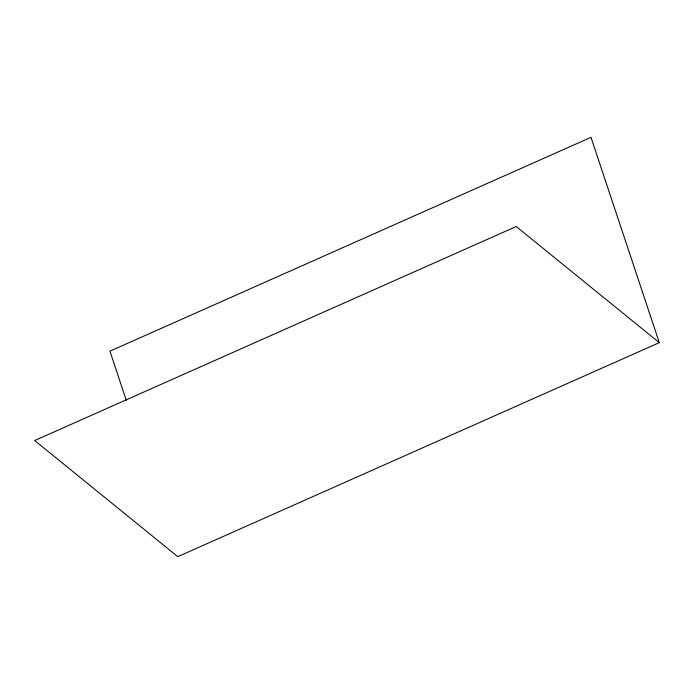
<?xml version="1.0" encoding="UTF-8"?>
<svg xmlns="http://www.w3.org/2000/svg" width="694" height="694" viewBox="0 0 694 694"><rect width="100%" height="100%" fill="white"/><g stroke="black" fill="none" stroke-linecap="round" stroke-linejoin="round"><path stroke-width="1.04" d="M659.3 342.645L177.785 556.666L34.7 440.551L516.215 226.53L659.3 342.645L591.002 137.334L109.93 351.164L126.317 400.438"/></g></svg>
